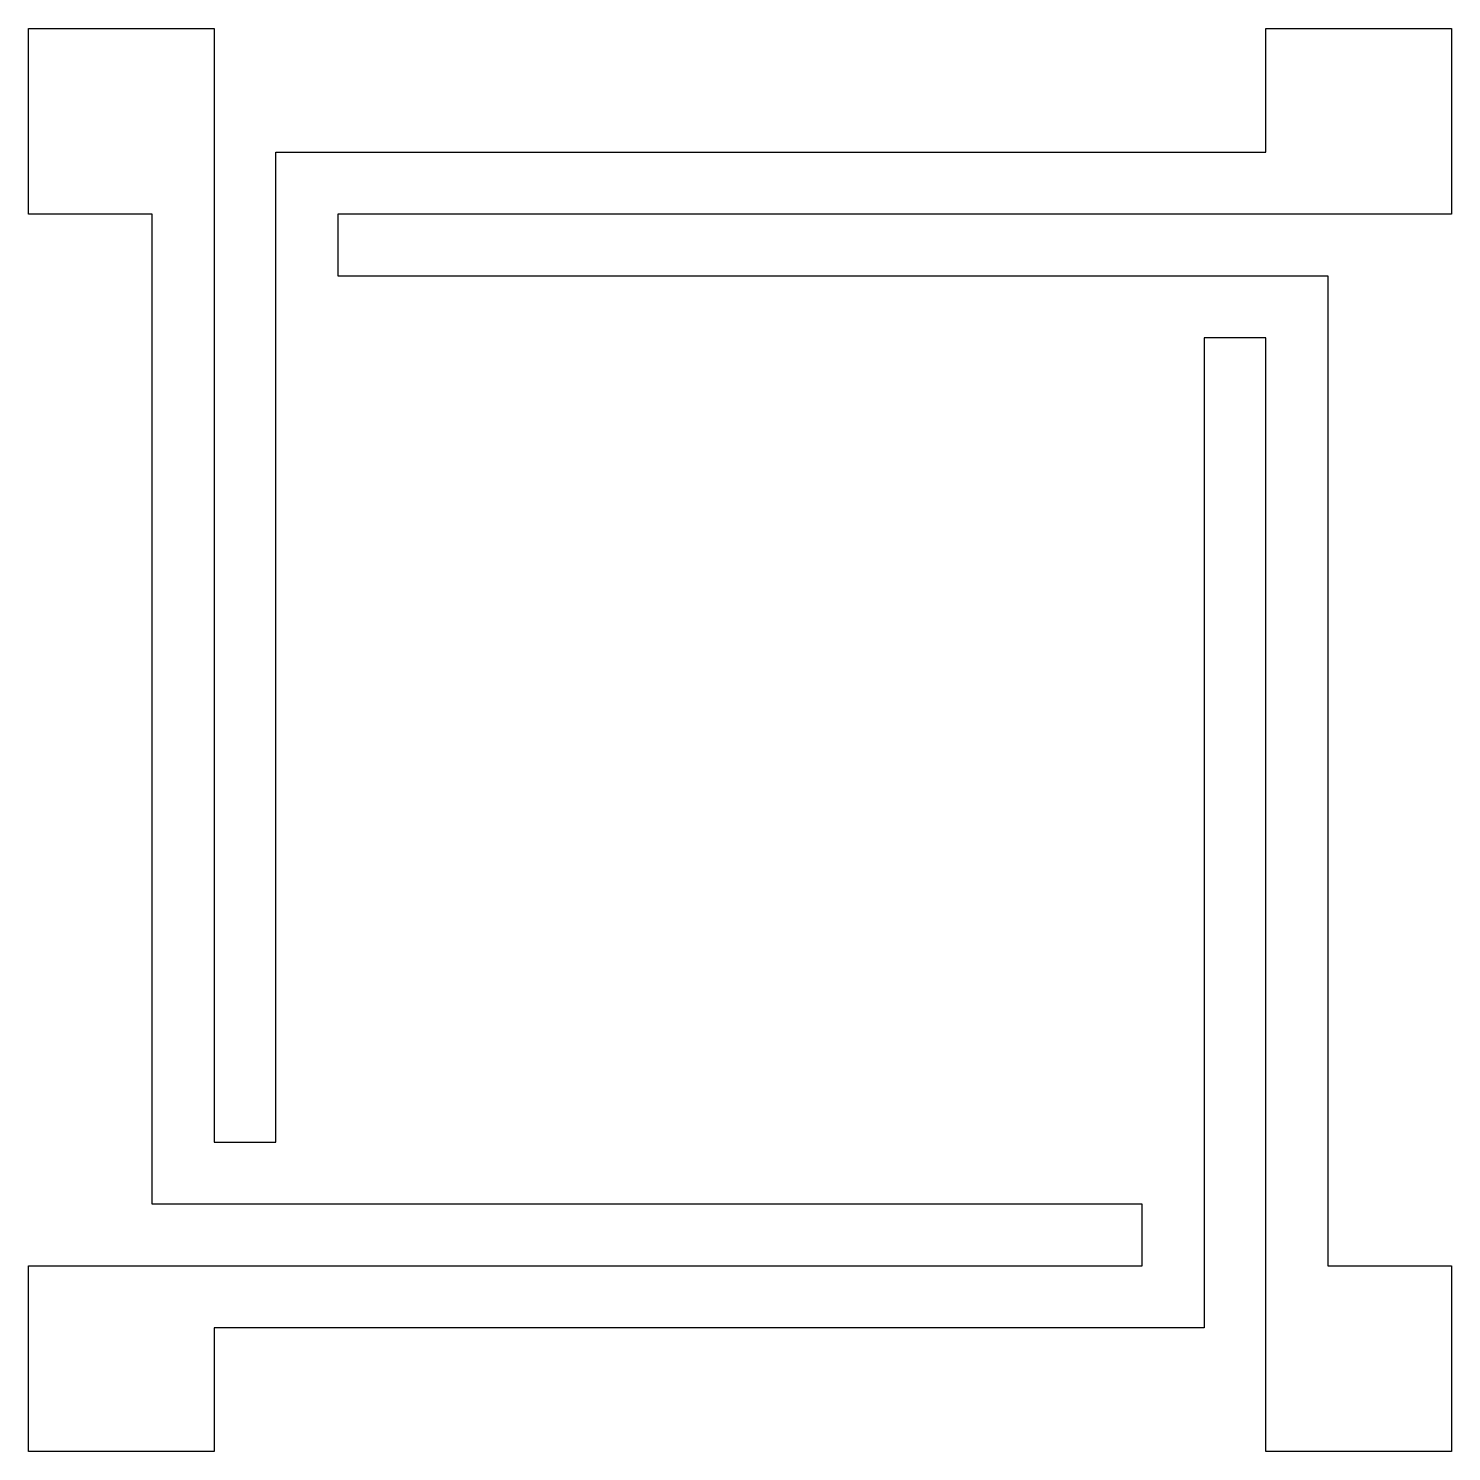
# Model space of a CAD drawing. Extents: x -2.3 to 2.3, y -2.3 to 2.3.
import ezdxf

# ---------------------------------------------------------------- set-up
doc = ezdxf.new("R2010")
doc.units = 0
doc.layers.add('L4D0', color=1, linetype='CONTINUOUS')

msp = doc.modelspace()

# ---------------------------------------------------------------- linework, layer by layer
at = {"layer": 'L4D0'}
msp.add_lwpolyline([(-2.3, -2.3), (-2.3, -1.7), (1.3, -1.7), (1.3, -1.5), (-1.9, -1.5), (-1.9, 1.7), (-2.3, 1.7), (-2.3, 2.3), (-1.7, 2.3), (-1.7, -1.3), (-1.5, -1.3), (-1.5, 1.9), (1.7, 1.9), (1.7, 2.3), (2.3, 2.3), (2.3, 1.7), (-1.3, 1.7), (-1.3, 1.5), (1.9, 1.5), (1.9, -1.7), (2.3, -1.7), (2.3, -2.3), (1.7, -2.3), (1.7, 1.3), (1.5, 1.3), (1.5, -1.9), (-1.7, -1.9), (-1.7, -2.3)], close=True, dxfattribs=at)

doc.saveas('drawing.dxf')
